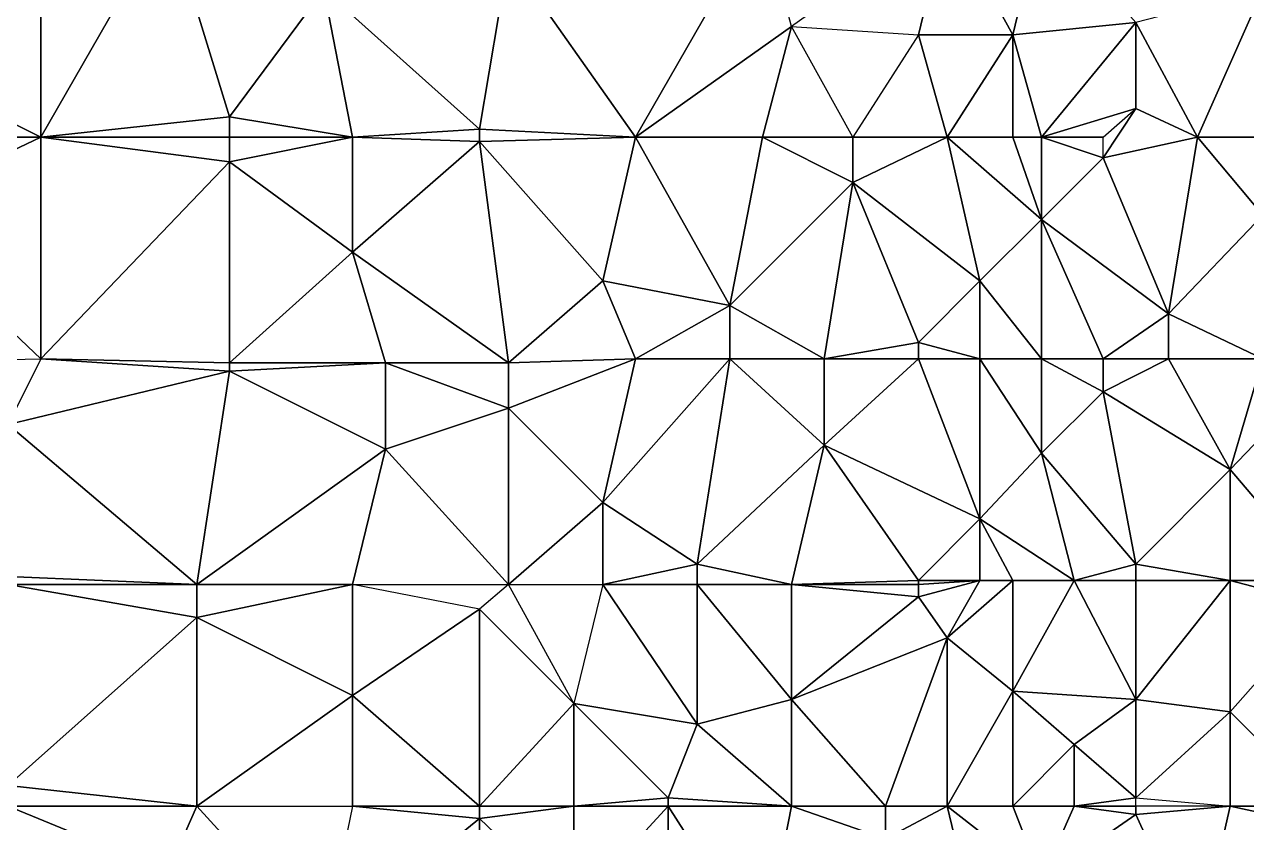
# Model space of a CAD drawing. Header units: metres. Extents: x 121.06818 to 121.07159, y 3.17836 to 3.18313.
# Drawn here: x 121.070606 to 121.070904, y 3.17901 to 3.1792045 of the extents above; entities that cross this region are included whole.
import ezdxf

# ---------------------------------------------------------------- set-up
doc = ezdxf.new("R2010")
doc.units = ezdxf.units.M

msp = doc.modelspace()

# ---------------------------------------------------------------- linework, layer by layer
at = {"layer": 'DELAUNEY2641', "color": 252}
msp.add_3dface([(121.070763, 3.178967, 0.01041), (121.070786, 3.178978, 0.01042), (121.070763, 3.179014, 0.01041)], dxfattribs=at)
at = {"layer": 'DELAUNEY2669', "color": 252}
msp.add_3dface([(121.070717, 3.178972, 0.01039), (121.07074, 3.178989, 0.0104), (121.070717, 3.179011, 0.01039)], dxfattribs=at)
at = {"layer": 'DELAUNEY2680', "color": 252}
msp.add_3dface([(121.070679, 3.17898, 0.01038), (121.070717, 3.178972, 0.01039), (121.070717, 3.179011, 0.01039)], dxfattribs=at)
at = {"layer": 'DELAUNEY2681', "color": 252}
msp.add_3dface([(121.07074, 3.178989, 0.0104), (121.070763, 3.178967, 0.01041), (121.070763, 3.179014, 0.01041)], dxfattribs=at)
at = {"layer": 'DELAUNEY2689', "color": 252}
msp.add_3dface([(121.070595, 3.178969, 0.01036), (121.070641, 3.178998, 0.01037), (121.070602, 3.179014, 0.01036)], dxfattribs=at)
at = {"layer": 'DELAUNEY2690', "color": 252}
msp.add_3dface([(121.070641, 3.178998, 0.01037), (121.070679, 3.17898, 0.01038), (121.070648, 3.179014, 0.01037)], dxfattribs=at)
at = {"layer": 'DELAUNEY2691', "color": 252}
msp.add_3dface([(121.070839, 3.178981, 0.01045), (121.070854, 3.178996, 0.01046), (121.070831, 3.179014, 0.01044)], dxfattribs=at)
at = {"layer": 'DELAUNEY2717', "color": 252}
msp.add_3dface([(121.070786, 3.178978, 0.01042), (121.070816, 3.179006, 0.01043), (121.070793, 3.179014, 0.01042)], dxfattribs=at)
at = {"layer": 'DELAUNEY2718', "color": 252}
msp.add_3dface([(121.070854, 3.178996, 0.01046), (121.070892, 3.178979, 0.01048), (121.070877, 3.179012, 0.01047)], dxfattribs=at)
at = {"layer": 'DELAUNEY2719', "color": 252}
msp.add_3dface([(121.070892, 3.178979, 0.01048), (121.070923, 3.179009, 0.01049), (121.0709, 3.179014, 0.01048)], dxfattribs=at)
at = {"layer": 'DELAUNEY2733', "color": 252}
msp.add_3dface([(121.070816, 3.179006, 0.01043), (121.070839, 3.178981, 0.01045), (121.070831, 3.179014, 0.01044)], dxfattribs=at)
at = {"layer": 'DELAUNEY2758', "color": 252}
msp.add_3dface([(121.070602, 3.179014, 0.01036), (121.070641, 3.178998, 0.01037), (121.070648, 3.179014, 0.01037)], dxfattribs=at)
at = {"layer": 'DELAUNEY2759', "color": 252}
msp.add_3dface([(121.070679, 3.17898, 0.01038), (121.070717, 3.179011, 0.01039), (121.070686, 3.179014, 0.01038)], dxfattribs=at)
at = {"layer": 'DELAUNEY2760', "color": 252}
msp.add_3dface([(121.07074, 3.178989, 0.0104), (121.070763, 3.179014, 0.01041), (121.07074, 3.179014, 0.0104)], dxfattribs=at)
at = {"layer": 'DELAUNEY2761', "color": 252}
msp.add_3dface([(121.070763, 3.179014, 0.01041), (121.070786, 3.178978, 0.01042), (121.070793, 3.179014, 0.01042)], dxfattribs=at)
at = {"layer": 'DELAUNEY2762', "color": 252}
msp.add_3dface([(121.070854, 3.178996, 0.01046), (121.070877, 3.179012, 0.01047), (121.070862, 3.179014, 0.01046)], dxfattribs=at)
at = {"layer": 'DELAUNEY2763', "color": 252}
msp.add_3dface([(121.070877, 3.179012, 0.01047), (121.070892, 3.178979, 0.01048), (121.0709, 3.179014, 0.01048)], dxfattribs=at)
at = {"layer": 'DELAUNEY2773', "color": 252}
msp.add_3dface([(121.070686, 3.179014, 0.01038), (121.070679, 3.17898, 0.01038), (121.070648, 3.179014, 0.01037)], dxfattribs=at)
at = {"layer": 'DELAUNEY2774', "color": 252}
msp.add_3dface([(121.070717, 3.179011, 0.01039), (121.07074, 3.178989, 0.0104), (121.07074, 3.179014, 0.0104)], dxfattribs=at)
at = {"layer": 'DELAUNEY2791', "color": 252}
msp.add_3dface([(121.070686, 3.179014, 0.01038), (121.070717, 3.179011, 0.01039), (121.070717, 3.179014, 0.01039)], dxfattribs=at)
at = {"layer": 'DELAUNEY2806', "color": 252}
msp.add_3dface([(121.070793, 3.179014, 0.01042), (121.070816, 3.179006, 0.01043), (121.070816, 3.179014, 0.01043)], dxfattribs=at)
at = {"layer": 'DELAUNEY2807', "color": 252}
msp.add_3dface([(121.070816, 3.179006, 0.01043), (121.070831, 3.179014, 0.01044), (121.070816, 3.179014, 0.01043)], dxfattribs=at)
at = {"layer": 'DELAUNEY2808', "color": 252}
msp.add_3dface([(121.0709, 3.179014, 0.01048), (121.070923, 3.179009, 0.01049), (121.070923, 3.179014, 0.01049)], dxfattribs=at)
at = {"layer": 'DELAUNEY2814', "color": 252}
msp.add_3dface([(121.070648, 3.179014, 0.01037), (121.070686, 3.179014, 0.01038), (121.070686, 3.179041, 0.01038)], dxfattribs=at)
at = {"layer": 'DELAUNEY2815', "color": 252}
msp.add_3dface([(121.070763, 3.179014, 0.01041), (121.070793, 3.179014, 0.01042), (121.070763, 3.179016, 0.01041)], dxfattribs=at)
at = {"layer": 'DELAUNEY2816', "color": 252}
msp.add_3dface([(121.070831, 3.179014, 0.01044), (121.070854, 3.178996, 0.01046), (121.070847, 3.179014, 0.01045)], dxfattribs=at)
at = {"layer": 'DELAUNEY2817', "color": 252}
msp.add_3dface([(121.070831, 3.179014, 0.01044), (121.070847, 3.179014, 0.01045), (121.070847, 3.179042, 0.01045)], dxfattribs=at)
at = {"layer": 'DELAUNEY2818', "color": 252}
msp.add_3dface([(121.070847, 3.179014, 0.01045), (121.070854, 3.178996, 0.01046), (121.070862, 3.179014, 0.01046)], dxfattribs=at)
at = {"layer": 'DELAUNEY2819', "color": 252}
msp.add_3dface([(121.070877, 3.179012, 0.01047), (121.0709, 3.179014, 0.01048), (121.070877, 3.179014, 0.01047)], dxfattribs=at)
at = {"layer": 'DELAUNEY2829', "color": 252}
msp.add_3dface([(121.070717, 3.179011, 0.01039), (121.07074, 3.179014, 0.0104), (121.070717, 3.179014, 0.01039)], dxfattribs=at)
at = {"layer": 'DELAUNEY2830', "color": 252}
msp.add_3dface([(121.07074, 3.179014, 0.0104), (121.070763, 3.179014, 0.01041), (121.070763, 3.179016, 0.01041)], dxfattribs=at)
at = {"layer": 'DELAUNEY2840', "color": 252}
msp.add_3dface([(121.070862, 3.179014, 0.01046), (121.070877, 3.179012, 0.01047), (121.070877, 3.179014, 0.01047)], dxfattribs=at)
at = {"layer": 'DELAUNEY2852', "color": 252}
msp.add_3dface([(121.070847, 3.179014, 0.01045), (121.070862, 3.179014, 0.01046), (121.070862, 3.179029, 0.01046)], dxfattribs=at)
at = {"layer": 'DELAUNEY2866', "color": 252}
msp.add_3dface([(121.070793, 3.179014, 0.01042), (121.070816, 3.179014, 0.01043), (121.070793, 3.17904, 0.01042)], dxfattribs=at)
at = {"layer": 'DELAUNEY2873', "color": 252}
msp.add_3dface([(121.070686, 3.179014, 0.01038), (121.070717, 3.179014, 0.01039), (121.070686, 3.179041, 0.01038)], dxfattribs=at)
at = {"layer": 'DELAUNEY2874', "color": 252}
msp.add_3dface([(121.070816, 3.179014, 0.01043), (121.070831, 3.179014, 0.01044), (121.070831, 3.179055, 0.01044)], dxfattribs=at)
at = {"layer": 'DELAUNEY2875', "color": 252}
msp.add_3dface([(121.070862, 3.179014, 0.01046), (121.070877, 3.179014, 0.01047), (121.070877, 3.179016, 0.01047)], dxfattribs=at)
at = {"layer": 'DELAUNEY2876', "color": 252}
msp.add_3dface([(121.0709, 3.179014, 0.01048), (121.070923, 3.179014, 0.01049), (121.0709, 3.179037, 0.01048)], dxfattribs=at)
at = {"layer": 'DELAUNEY2886', "color": 252}
msp.add_3dface([(121.070602, 3.179014, 0.01036), (121.070648, 3.179014, 0.01037), (121.070602, 3.179019, 0.01036)], dxfattribs=at)
at = {"layer": 'DELAUNEY2887', "color": 252}
msp.add_3dface([(121.070717, 3.179014, 0.01039), (121.07074, 3.179014, 0.0104), (121.07074, 3.179039, 0.0104)], dxfattribs=at)
at = {"layer": 'DELAUNEY2888', "color": 252}
msp.add_3dface([(121.07074, 3.179014, 0.0104), (121.070763, 3.179016, 0.01041), (121.07074, 3.179039, 0.0104)], dxfattribs=at)
at = {"layer": 'DELAUNEY2889', "color": 252}
msp.add_3dface([(121.070862, 3.179014, 0.01046), (121.070877, 3.179016, 0.01047), (121.070862, 3.179029, 0.01046)], dxfattribs=at)
at = {"layer": 'DELAUNEY2890', "color": 252}
msp.add_3dface([(121.070877, 3.179014, 0.01047), (121.070877, 3.179016, 0.01047), (121.0709, 3.179014, 0.01048)], dxfattribs=at)
at = {"layer": 'DELAUNEY2904', "color": 252}
msp.add_3dface([(121.070763, 3.179016, 0.01041), (121.070793, 3.179014, 0.01042), (121.07077, 3.179034, 0.01041)], dxfattribs=at)
at = {"layer": 'DELAUNEY2905', "color": 252}
msp.add_3dface([(121.070877, 3.179016, 0.01047), (121.0709, 3.179014, 0.01048), (121.0709, 3.179037, 0.01048)], dxfattribs=at)
at = {"layer": 'DELAUNEY2914', "color": 252}
msp.add_3dface([(121.070602, 3.179019, 0.01036), (121.070648, 3.179014, 0.01037), (121.070648, 3.17906, 0.01037)], dxfattribs=at)
at = {"layer": 'DELAUNEY2915', "color": 252}
msp.add_3dface([(121.070763, 3.179016, 0.01041), (121.07077, 3.179034, 0.01041), (121.07074, 3.179039, 0.0104)], dxfattribs=at)
at = {"layer": 'DELAUNEY2916', "color": 252}
msp.add_3dface([(121.07077, 3.179034, 0.01041), (121.070793, 3.179014, 0.01042), (121.070793, 3.17904, 0.01042)], dxfattribs=at)
at = {"layer": 'DELAUNEY2927', "color": 252}
msp.add_3dface([(121.070847, 3.179014, 0.01045), (121.070862, 3.179029, 0.01046), (121.070847, 3.179042, 0.01045)], dxfattribs=at)
at = {"layer": 'DELAUNEY2928', "color": 252}
msp.add_3dface([(121.070862, 3.179029, 0.01046), (121.070877, 3.179016, 0.01047), (121.070877, 3.17904, 0.01047)], dxfattribs=at)
at = {"layer": 'DELAUNEY2948', "color": 252}
msp.add_3dface([(121.070648, 3.179014, 0.01037), (121.070686, 3.179041, 0.01038), (121.070648, 3.17906, 0.01037)], dxfattribs=at)
at = {"layer": 'DELAUNEY2949', "color": 252}
msp.add_3dface([(121.070717, 3.179014, 0.01039), (121.07074, 3.179039, 0.0104), (121.070717, 3.179062, 0.01039)], dxfattribs=at)
at = {"layer": 'DELAUNEY2950', "color": 252}
msp.add_3dface([(121.070793, 3.17904, 0.01042), (121.070816, 3.179014, 0.01043), (121.070831, 3.179055, 0.01044)], dxfattribs=at)
at = {"layer": 'DELAUNEY2951', "color": 252}
msp.add_3dface([(121.070877, 3.179016, 0.01047), (121.0709, 3.179037, 0.01048), (121.070877, 3.17904, 0.01047)], dxfattribs=at)
at = {"layer": 'DELAUNEY2952', "color": 252}
msp.add_3dface([(121.0709, 3.179037, 0.01048), (121.070923, 3.179014, 0.01049), (121.070923, 3.179063, 0.01049)], dxfattribs=at)
at = {"layer": 'DELAUNEY2960', "color": 252}
msp.add_3dface([(121.070686, 3.179041, 0.01038), (121.070717, 3.179014, 0.01039), (121.070717, 3.179062, 0.01039)], dxfattribs=at)
at = {"layer": 'DELAUNEY2961', "color": 252}
msp.add_3dface([(121.07077, 3.179034, 0.01041), (121.070793, 3.17904, 0.01042), (121.07077, 3.179068, 0.01041)], dxfattribs=at)
at = {"layer": 'DELAUNEY2962', "color": 252}
msp.add_3dface([(121.070831, 3.179014, 0.01044), (121.070847, 3.179042, 0.01045), (121.070831, 3.179055, 0.01044)], dxfattribs=at)
at = {"layer": 'DELAUNEY2963', "color": 252}
msp.add_3dface([(121.070847, 3.179042, 0.01045), (121.070862, 3.179029, 0.01046), (121.070877, 3.17904, 0.01047)], dxfattribs=at)
at = {"layer": 'DELAUNEY2978', "color": 252}
msp.add_3dface([(121.07074, 3.179039, 0.0104), (121.07077, 3.179034, 0.01041), (121.070747, 3.179068, 0.0104)], dxfattribs=at)
at = {"layer": 'DELAUNEY2979', "color": 252}
msp.add_3dface([(121.070877, 3.17904, 0.01047), (121.0709, 3.179037, 0.01048), (121.0709, 3.179069, 0.01048)], dxfattribs=at)
at = {"layer": 'DELAUNEY3001', "color": 252}
msp.add_3dface([(121.070602, 3.179019, 0.01036), (121.070648, 3.17906, 0.01037), (121.070602, 3.179068, 0.01036)], dxfattribs=at)
at = {"layer": 'DELAUNEY3002', "color": 252}
msp.add_3dface([(121.070831, 3.179055, 0.01044), (121.070847, 3.179042, 0.01045), (121.070847, 3.179069, 0.01045)], dxfattribs=at)
at = {"layer": 'DELAUNEY3011', "color": 252}
msp.add_3dface([(121.070648, 3.17906, 0.01037), (121.070686, 3.179041, 0.01038), (121.070686, 3.179068, 0.01038)], dxfattribs=at)
at = {"layer": 'DELAUNEY3012', "color": 252}
msp.add_3dface([(121.070686, 3.179041, 0.01038), (121.070717, 3.179062, 0.01039), (121.070686, 3.179068, 0.01038)], dxfattribs=at)
at = {"layer": 'DELAUNEY3013', "color": 252}
msp.add_3dface([(121.070717, 3.179062, 0.01039), (121.07074, 3.179039, 0.0104), (121.070724, 3.179068, 0.01039)], dxfattribs=at)
at = {"layer": 'DELAUNEY3014', "color": 252}
msp.add_3dface([(121.070793, 3.17904, 0.01042), (121.070831, 3.179055, 0.01044), (121.070824, 3.179065, 0.01043)], dxfattribs=at)
at = {"layer": 'DELAUNEY3015', "color": 252}
msp.add_3dface([(121.0709, 3.179037, 0.01048), (121.070923, 3.179063, 0.01049), (121.0709, 3.179069, 0.01048)], dxfattribs=at)
at = {"layer": 'DELAUNEY3043', "color": 252}
msp.add_3dface([(121.070602, 3.179068, 0.01036), (121.070648, 3.17906, 0.01037), (121.070648, 3.179068, 0.01037)], dxfattribs=at)
at = {"layer": 'DELAUNEY3044', "color": 252}
msp.add_3dface([(121.070847, 3.179042, 0.01045), (121.070877, 3.17904, 0.01047), (121.070862, 3.179069, 0.01046)], dxfattribs=at)
at = {"layer": 'DELAUNEY3056', "color": 252}
msp.add_3dface([(121.070793, 3.17904, 0.01042), (121.070824, 3.179065, 0.01043), (121.070793, 3.179068, 0.01042)], dxfattribs=at)
at = {"layer": 'DELAUNEY3072', "color": 252}
msp.add_3dface([(121.070747, 3.179068, 0.0104), (121.07074, 3.179039, 0.0104), (121.070724, 3.179068, 0.01039)], dxfattribs=at)
at = {"layer": 'DELAUNEY3073', "color": 252}
msp.add_3dface([(121.070747, 3.179068, 0.0104), (121.07077, 3.179034, 0.01041), (121.07077, 3.179068, 0.01041)], dxfattribs=at)
at = {"layer": 'DELAUNEY3074', "color": 252}
msp.add_3dface([(121.07077, 3.179068, 0.01041), (121.070793, 3.17904, 0.01042), (121.070793, 3.179068, 0.01042)], dxfattribs=at)
at = {"layer": 'DELAUNEY3075', "color": 252}
msp.add_3dface([(121.070824, 3.179065, 0.01043), (121.070831, 3.179055, 0.01044), (121.070839, 3.179069, 0.01044)], dxfattribs=at)
at = {"layer": 'DELAUNEY3076', "color": 252}
msp.add_3dface([(121.070847, 3.179042, 0.01045), (121.070862, 3.179069, 0.01046), (121.070847, 3.179069, 0.01045)], dxfattribs=at)
at = {"layer": 'DELAUNEY3077', "color": 252}
msp.add_3dface([(121.070862, 3.179069, 0.01046), (121.070877, 3.17904, 0.01047), (121.070877, 3.179069, 0.01047)], dxfattribs=at)
at = {"layer": 'DELAUNEY3086', "color": 252}
msp.add_3dface([(121.070724, 3.179068, 0.01039), (121.070717, 3.179062, 0.01039), (121.070686, 3.179068, 0.01038)], dxfattribs=at)
at = {"layer": 'DELAUNEY3087', "color": 252}
msp.add_3dface([(121.070747, 3.179068, 0.0104), (121.07077, 3.179068, 0.01041), (121.07077, 3.179073, 0.01041)], dxfattribs=at)
at = {"layer": 'DELAUNEY3088', "color": 252}
msp.add_3dface([(121.070877, 3.17904, 0.01047), (121.0709, 3.179069, 0.01048), (121.070877, 3.179069, 0.01047)], dxfattribs=at)
at = {"layer": 'DELAUNEY3097', "color": 252}
msp.add_3dface([(121.070648, 3.17906, 0.01037), (121.070686, 3.179068, 0.01038), (121.070648, 3.179068, 0.01037)], dxfattribs=at)
at = {"layer": 'DELAUNEY3098', "color": 252}
msp.add_3dface([(121.07077, 3.179068, 0.01041), (121.070793, 3.179068, 0.01042), (121.07077, 3.179073, 0.01041)], dxfattribs=at)
at = {"layer": 'DELAUNEY3099', "color": 252}
msp.add_3dface([(121.070831, 3.179055, 0.01044), (121.070847, 3.179069, 0.01045), (121.070839, 3.179069, 0.01044)], dxfattribs=at)
at = {"layer": 'DELAUNEY3100', "color": 252}
msp.add_3dface([(121.070862, 3.179069, 0.01046), (121.070877, 3.179069, 0.01047), (121.070877, 3.179073, 0.01047)], dxfattribs=at)
at = {"layer": 'DELAUNEY3101', "color": 252}
msp.add_3dface([(121.0709, 3.179069, 0.01048), (121.070923, 3.179063, 0.01049), (121.070923, 3.179069, 0.01049)], dxfattribs=at)
at = {"layer": 'DELAUNEY3107', "color": 252}
msp.add_3dface([(121.070724, 3.179068, 0.01039), (121.070747, 3.179068, 0.0104), (121.070747, 3.179088, 0.0104)], dxfattribs=at)
at = {"layer": 'DELAUNEY3108', "color": 252}
msp.add_3dface([(121.070793, 3.179068, 0.01042), (121.070824, 3.179065, 0.01043), (121.070824, 3.179068, 0.01043)], dxfattribs=at)
at = {"layer": 'DELAUNEY3109', "color": 252}
msp.add_3dface([(121.070793, 3.179068, 0.01042), (121.070824, 3.179065, 0.01043), (121.070824, 3.179069, 0.01043)], dxfattribs=at)
at = {"layer": 'DELAUNEY3110', "color": 252}
msp.add_3dface([(121.070847, 3.179069, 0.01045), (121.070862, 3.179069, 0.01046), (121.070839, 3.179084, 0.01044)], dxfattribs=at)
at = {"layer": 'DELAUNEY3111', "color": 252}
msp.add_3dface([(121.070877, 3.179069, 0.01047), (121.0709, 3.179069, 0.01048), (121.070877, 3.179073, 0.01047)], dxfattribs=at)
at = {"layer": 'DELAUNEY3125', "color": 252}
msp.add_3dface([(121.070839, 3.179069, 0.01044), (121.070847, 3.179069, 0.01045), (121.070839, 3.179084, 0.01044)], dxfattribs=at)
at = {"layer": 'DELAUNEY3160', "color": 252}
msp.add_3dface([(121.070602, 3.179068, 0.01036), (121.070648, 3.179068, 0.01037), (121.070602, 3.17907, 0.01036)], dxfattribs=at)
at = {"layer": 'DELAUNEY3161', "color": 252}
msp.add_3dface([(121.070824, 3.179068, 0.01043), (121.070824, 3.179065, 0.01043), (121.070824, 3.179069, 0.01043)], dxfattribs=at)
at = {"layer": 'DELAUNEY3162', "color": 252}
msp.add_3dface([(121.070824, 3.179068, 0.01043), (121.070824, 3.179065, 0.01043), (121.070839, 3.179069, 0.01044)], dxfattribs=at)
at = {"layer": 'DELAUNEY3163', "color": 252}
msp.add_3dface([(121.0709, 3.179069, 0.01048), (121.070923, 3.179069, 0.01049), (121.0709, 3.179096, 0.01048)], dxfattribs=at)
at = {"layer": 'DELAUNEY3175', "color": 252}
msp.add_3dface([(121.070648, 3.179068, 0.01037), (121.070686, 3.179068, 0.01038), (121.070694, 3.179101, 0.01038)], dxfattribs=at)
at = {"layer": 'DELAUNEY3176', "color": 252}
msp.add_3dface([(121.070793, 3.179068, 0.01042), (121.070824, 3.179068, 0.01043), (121.070824, 3.179069, 0.01043)], dxfattribs=at)
at = {"layer": 'DELAUNEY3177', "color": 252}
msp.add_3dface([(121.070824, 3.179069, 0.01043), (121.070824, 3.179068, 0.01043), (121.070839, 3.179069, 0.01044)], dxfattribs=at)
at = {"layer": 'DELAUNEY3188', "color": 252}
msp.add_3dface([(121.070747, 3.179068, 0.0104), (121.07077, 3.179073, 0.01041), (121.070747, 3.179088, 0.0104)], dxfattribs=at)
at = {"layer": 'DELAUNEY3189', "color": 252}
msp.add_3dface([(121.070793, 3.179068, 0.01042), (121.070824, 3.179069, 0.01043), (121.070801, 3.179102, 0.01042)], dxfattribs=at)
at = {"layer": 'DELAUNEY3190', "color": 252}
msp.add_3dface([(121.070862, 3.179069, 0.01046), (121.070877, 3.179073, 0.01047), (121.070854, 3.1791, 0.01045)], dxfattribs=at)
at = {"layer": 'DELAUNEY3200', "color": 252}
msp.add_3dface([(121.070602, 3.17907, 0.01036), (121.070648, 3.179068, 0.01037), (121.070602, 3.179107, 0.01036)], dxfattribs=at)
at = {"layer": 'DELAUNEY3201', "color": 252}
msp.add_3dface([(121.07077, 3.179073, 0.01041), (121.070793, 3.179068, 0.01042), (121.070801, 3.179102, 0.01042)], dxfattribs=at)
at = {"layer": 'DELAUNEY3202', "color": 252}
msp.add_3dface([(121.070824, 3.179069, 0.01043), (121.070839, 3.179069, 0.01044), (121.070839, 3.179084, 0.01044)], dxfattribs=at)
at = {"layer": 'DELAUNEY3203', "color": 252}
msp.add_3dface([(121.070877, 3.179073, 0.01047), (121.0709, 3.179069, 0.01048), (121.0709, 3.179096, 0.01048)], dxfattribs=at)
at = {"layer": 'DELAUNEY3223', "color": 252}
msp.add_3dface([(121.070824, 3.179069, 0.01043), (121.070839, 3.179084, 0.01044), (121.070801, 3.179102, 0.01042)], dxfattribs=at)
at = {"layer": 'DELAUNEY3228', "color": 252}
msp.add_3dface([(121.070724, 3.179068, 0.01039), (121.070747, 3.179088, 0.0104), (121.070724, 3.179111, 0.01039)], dxfattribs=at)
at = {"layer": 'DELAUNEY3229', "color": 252}
msp.add_3dface([(121.070747, 3.179088, 0.0104), (121.07077, 3.179073, 0.01041), (121.070778, 3.179123, 0.01041)], dxfattribs=at)
at = {"layer": 'DELAUNEY3237', "color": 252}
msp.add_3dface([(121.070694, 3.179101, 0.01038), (121.070686, 3.179068, 0.01038), (121.070724, 3.179068, 0.01039)], dxfattribs=at)
at = {"layer": 'DELAUNEY3238', "color": 252}
msp.add_3dface([(121.070839, 3.179084, 0.01044), (121.070862, 3.179069, 0.01046), (121.070854, 3.1791, 0.01045)], dxfattribs=at)
at = {"layer": 'DELAUNEY3239', "color": 252}
msp.add_3dface([(121.070877, 3.179073, 0.01047), (121.0709, 3.179096, 0.01048), (121.070869, 3.179115, 0.01046)], dxfattribs=at)
at = {"layer": 'DELAUNEY3250', "color": 252}
msp.add_3dface([(121.070694, 3.179101, 0.01038), (121.070724, 3.179068, 0.01039), (121.070724, 3.179111, 0.01039)], dxfattribs=at)
at = {"layer": 'DELAUNEY3251', "color": 252}
msp.add_3dface([(121.070839, 3.179084, 0.01044), (121.070854, 3.1791, 0.01045), (121.070839, 3.179123, 0.01044)], dxfattribs=at)
at = {"layer": 'DELAUNEY3252', "color": 252}
msp.add_3dface([(121.0709, 3.179096, 0.01048), (121.070923, 3.179069, 0.01049), (121.070923, 3.17912, 0.01049)], dxfattribs=at)
at = {"layer": 'DELAUNEY3260', "color": 252}
msp.add_3dface([(121.070854, 3.1791, 0.01045), (121.070877, 3.179073, 0.01047), (121.070869, 3.179115, 0.01046)], dxfattribs=at)
at = {"layer": 'DELAUNEY3275', "color": 252}
msp.add_3dface([(121.070602, 3.179107, 0.01036), (121.070648, 3.179068, 0.01037), (121.070656, 3.17912, 0.01037)], dxfattribs=at)
at = {"layer": 'DELAUNEY3276', "color": 252}
msp.add_3dface([(121.07077, 3.179073, 0.01041), (121.070801, 3.179102, 0.01042), (121.070778, 3.179123, 0.01041)], dxfattribs=at)
at = {"layer": 'DELAUNEY3288', "color": 252}
msp.add_3dface([(121.070656, 3.17912, 0.01037), (121.070648, 3.179068, 0.01037), (121.070694, 3.179101, 0.01038)], dxfattribs=at)
at = {"layer": 'DELAUNEY3289', "color": 252}
msp.add_3dface([(121.070694, 3.179101, 0.01038), (121.070724, 3.179111, 0.01039), (121.070694, 3.179122, 0.01038)], dxfattribs=at)
at = {"layer": 'DELAUNEY3290', "color": 252}
msp.add_3dface([(121.070724, 3.179111, 0.01039), (121.070747, 3.179088, 0.0104), (121.070755, 3.179123, 0.0104)], dxfattribs=at)
at = {"layer": 'DELAUNEY3291', "color": 252}
msp.add_3dface([(121.070801, 3.179102, 0.01042), (121.070839, 3.179084, 0.01044), (121.070824, 3.179123, 0.01043)], dxfattribs=at)
at = {"layer": 'DELAUNEY3304', "color": 252}
msp.add_3dface([(121.070656, 3.17912, 0.01037), (121.070694, 3.179101, 0.01038), (121.070694, 3.179122, 0.01038)], dxfattribs=at)
at = {"layer": 'DELAUNEY3305', "color": 252}
msp.add_3dface([(121.0709, 3.179096, 0.01048), (121.070923, 3.17912, 0.01049), (121.070908, 3.179123, 0.01048)], dxfattribs=at)
at = {"layer": 'DELAUNEY3319', "color": 252}
msp.add_3dface([(121.070602, 3.179107, 0.01036), (121.070656, 3.17912, 0.01037), (121.07061, 3.179123, 0.01036)], dxfattribs=at)
at = {"layer": 'DELAUNEY3320', "color": 252}
msp.add_3dface([(121.070854, 3.1791, 0.01045), (121.070869, 3.179115, 0.01046), (121.070854, 3.179123, 0.01045)], dxfattribs=at)
at = {"layer": 'DELAUNEY3321', "color": 252}
msp.add_3dface([(121.070869, 3.179115, 0.01046), (121.0709, 3.179096, 0.01048), (121.070885, 3.179123, 0.01047)], dxfattribs=at)
at = {"layer": 'DELAUNEY3339', "color": 252}
msp.add_3dface([(121.070747, 3.179088, 0.0104), (121.070778, 3.179123, 0.01041), (121.070755, 3.179123, 0.0104)], dxfattribs=at)
at = {"layer": 'DELAUNEY3353', "color": 252}
msp.add_3dface([(121.070778, 3.179123, 0.01041), (121.070801, 3.179102, 0.01042), (121.070801, 3.179123, 0.01042)], dxfattribs=at)
at = {"layer": 'DELAUNEY3354', "color": 252}
msp.add_3dface([(121.070801, 3.179102, 0.01042), (121.070824, 3.179123, 0.01043), (121.070801, 3.179123, 0.01042)], dxfattribs=at)
at = {"layer": 'DELAUNEY3355', "color": 252}
msp.add_3dface([(121.070824, 3.179123, 0.01043), (121.070839, 3.179084, 0.01044), (121.070839, 3.179123, 0.01044)], dxfattribs=at)
at = {"layer": 'DELAUNEY3366', "color": 252}
msp.add_3dface([(121.07061, 3.179123, 0.01036), (121.070602, 3.179107, 0.01036), (121.070564, 3.179122, 0.01035)], dxfattribs=at)
at = {"layer": 'DELAUNEY3378', "color": 252}
msp.add_3dface([(121.07061, 3.179123, 0.01036), (121.070656, 3.17912, 0.01037), (121.070656, 3.179122, 0.01037)], dxfattribs=at)
at = {"layer": 'DELAUNEY3379', "color": 252}
msp.add_3dface([(121.070755, 3.179123, 0.0104), (121.070778, 3.179123, 0.01041), (121.070778, 3.179136, 0.01041)], dxfattribs=at)
at = {"layer": 'DELAUNEY3380', "color": 252}
msp.add_3dface([(121.070824, 3.179123, 0.01043), (121.070839, 3.179123, 0.01044), (121.070824, 3.179127, 0.01043)], dxfattribs=at)
at = {"layer": 'DELAUNEY3381', "color": 252}
msp.add_3dface([(121.070839, 3.179123, 0.01044), (121.070854, 3.1791, 0.01045), (121.070854, 3.179123, 0.01045)], dxfattribs=at)
at = {"layer": 'DELAUNEY3382', "color": 252}
msp.add_3dface([(121.070869, 3.179115, 0.01046), (121.070885, 3.179123, 0.01047), (121.070869, 3.179123, 0.01046)], dxfattribs=at)
at = {"layer": 'DELAUNEY3383', "color": 252}
msp.add_3dface([(121.070885, 3.179123, 0.01047), (121.0709, 3.179096, 0.01048), (121.070908, 3.179123, 0.01048)], dxfattribs=at)
at = {"layer": 'DELAUNEY3397', "color": 252}
msp.add_3dface([(121.070724, 3.179111, 0.01039), (121.070755, 3.179123, 0.0104), (121.070724, 3.179122, 0.01039)], dxfattribs=at)
at = {"layer": 'DELAUNEY3415', "color": 252}
msp.add_3dface([(121.070778, 3.179123, 0.01041), (121.070801, 3.179123, 0.01042), (121.070778, 3.179136, 0.01041)], dxfattribs=at)
at = {"layer": 'DELAUNEY3416', "color": 252}
msp.add_3dface([(121.070839, 3.179123, 0.01044), (121.070854, 3.179123, 0.01045), (121.070839, 3.179142, 0.01044)], dxfattribs=at)
at = {"layer": 'DELAUNEY3417', "color": 252}
msp.add_3dface([(121.070854, 3.179123, 0.01045), (121.070869, 3.179115, 0.01046), (121.070869, 3.179123, 0.01046)], dxfattribs=at)
at = {"layer": 'DELAUNEY3433', "color": 252}
msp.add_3dface([(121.070656, 3.17912, 0.01037), (121.070694, 3.179122, 0.01038), (121.070656, 3.179122, 0.01037)], dxfattribs=at)
at = {"layer": 'DELAUNEY3434', "color": 252}
msp.add_3dface([(121.070694, 3.179122, 0.01038), (121.070724, 3.179111, 0.01039), (121.070724, 3.179122, 0.01039)], dxfattribs=at)
at = {"layer": 'DELAUNEY3435', "color": 252}
msp.add_3dface([(121.070801, 3.179123, 0.01042), (121.070824, 3.179123, 0.01043), (121.070824, 3.179127, 0.01043)], dxfattribs=at)
at = {"layer": 'DELAUNEY3436', "color": 252}
msp.add_3dface([(121.070885, 3.179123, 0.01047), (121.070908, 3.179123, 0.01048), (121.070885, 3.179134, 0.01047)], dxfattribs=at)
at = {"layer": 'DELAUNEY3449', "color": 252}
msp.add_3dface([(121.070694, 3.179122, 0.01038), (121.070724, 3.179122, 0.01039), (121.070686, 3.179149, 0.01038)], dxfattribs=at)
at = {"layer": 'DELAUNEY3460', "color": 252}
msp.add_3dface([(121.070724, 3.179122, 0.01039), (121.070755, 3.179123, 0.0104), (121.070747, 3.179142, 0.0104)], dxfattribs=at)
at = {"layer": 'DELAUNEY3461', "color": 252}
msp.add_3dface([(121.070854, 3.179123, 0.01045), (121.070869, 3.179123, 0.01046), (121.070854, 3.179157, 0.01045)], dxfattribs=at)
at = {"layer": 'DELAUNEY3472', "color": 252}
msp.add_3dface([(121.07061, 3.179123, 0.01036), (121.070656, 3.179122, 0.01037), (121.070656, 3.179171, 0.01037)], dxfattribs=at)
at = {"layer": 'DELAUNEY3473', "color": 252}
msp.add_3dface([(121.070869, 3.179123, 0.01046), (121.070885, 3.179123, 0.01047), (121.070885, 3.179134, 0.01047)], dxfattribs=at)
at = {"layer": 'DELAUNEY3488', "color": 252}
msp.add_3dface([(121.070656, 3.179122, 0.01037), (121.070694, 3.179122, 0.01038), (121.070686, 3.179149, 0.01038)], dxfattribs=at)
at = {"layer": 'DELAUNEY3489', "color": 252}
msp.add_3dface([(121.070801, 3.179123, 0.01042), (121.070824, 3.179127, 0.01043), (121.070808, 3.179166, 0.01042)], dxfattribs=at)
at = {"layer": 'DELAUNEY3512', "color": 252}
msp.add_3dface([(121.070564, 3.179122, 0.01035), (121.07061, 3.179123, 0.01036), (121.070572, 3.179159, 0.01035)], dxfattribs=at)
at = {"layer": 'DELAUNEY3513', "color": 252}
msp.add_3dface([(121.070824, 3.179127, 0.01043), (121.070839, 3.179123, 0.01044), (121.070839, 3.179142, 0.01044)], dxfattribs=at)
at = {"layer": 'DELAUNEY3524', "color": 252}
msp.add_3dface([(121.070724, 3.179122, 0.01039), (121.070747, 3.179142, 0.0104), (121.070717, 3.179176, 0.01039)], dxfattribs=at)
at = {"layer": 'DELAUNEY3525', "color": 252}
msp.add_3dface([(121.070747, 3.179142, 0.0104), (121.070755, 3.179123, 0.0104), (121.070778, 3.179136, 0.01041)], dxfattribs=at)
at = {"layer": 'DELAUNEY3526', "color": 252}
msp.add_3dface([(121.070869, 3.179123, 0.01046), (121.070885, 3.179134, 0.01047), (121.070854, 3.179157, 0.01045)], dxfattribs=at)
at = {"layer": 'DELAUNEY3537', "color": 252}
msp.add_3dface([(121.070656, 3.179122, 0.01037), (121.070686, 3.179149, 0.01038), (121.070656, 3.179171, 0.01037)], dxfattribs=at)
at = {"layer": 'DELAUNEY3538', "color": 252}
msp.add_3dface([(121.070778, 3.179136, 0.01041), (121.070801, 3.179123, 0.01042), (121.070808, 3.179166, 0.01042)], dxfattribs=at)
at = {"layer": 'DELAUNEY3539', "color": 252}
msp.add_3dface([(121.070824, 3.179127, 0.01043), (121.070839, 3.179142, 0.01044), (121.070808, 3.179166, 0.01042)], dxfattribs=at)
at = {"layer": 'DELAUNEY3540', "color": 252}
msp.add_3dface([(121.070839, 3.179142, 0.01044), (121.070854, 3.179123, 0.01045), (121.070854, 3.179157, 0.01045)], dxfattribs=at)
at = {"layer": 'DELAUNEY3541', "color": 252}
msp.add_3dface([(121.070885, 3.179134, 0.01047), (121.070908, 3.179123, 0.01048), (121.070908, 3.179158, 0.01048)], dxfattribs=at)
at = {"layer": 'DELAUNEY3568', "color": 252}
msp.add_3dface([(121.070572, 3.179159, 0.01035), (121.07061, 3.179123, 0.01036), (121.07061, 3.179177, 0.01036)], dxfattribs=at)
at = {"layer": 'DELAUNEY3569', "color": 252}
msp.add_3dface([(121.070747, 3.179142, 0.0104), (121.070778, 3.179136, 0.01041), (121.070755, 3.179177, 0.0104)], dxfattribs=at)
at = {"layer": 'DELAUNEY3579', "color": 252}
msp.add_3dface([(121.070686, 3.179149, 0.01038), (121.070724, 3.179122, 0.01039), (121.070717, 3.179176, 0.01039)], dxfattribs=at)
at = {"layer": 'DELAUNEY3580', "color": 252}
msp.add_3dface([(121.070839, 3.179142, 0.01044), (121.070854, 3.179157, 0.01045), (121.070831, 3.179177, 0.01043)], dxfattribs=at)
at = {"layer": 'DELAUNEY3581', "color": 252}
msp.add_3dface([(121.070885, 3.179134, 0.01047), (121.070908, 3.179158, 0.01048), (121.070892, 3.179177, 0.01047)], dxfattribs=at)
at = {"layer": 'DELAUNEY3592', "color": 252}
msp.add_3dface([(121.070854, 3.179157, 0.01045), (121.070885, 3.179134, 0.01047), (121.070869, 3.179172, 0.01046)], dxfattribs=at)
at = {"layer": 'DELAUNEY3597', "color": 252}
msp.add_3dface([(121.07061, 3.179123, 0.01036), (121.070656, 3.179171, 0.01037), (121.07061, 3.179177, 0.01036)], dxfattribs=at)
at = {"layer": 'DELAUNEY3598', "color": 252}
msp.add_3dface([(121.070778, 3.179136, 0.01041), (121.070808, 3.179166, 0.01042), (121.070786, 3.179177, 0.01041)], dxfattribs=at)
at = {"layer": 'DELAUNEY3614', "color": 252}
msp.add_3dface([(121.070656, 3.179171, 0.01037), (121.070686, 3.179149, 0.01038), (121.070686, 3.179177, 0.01038)], dxfattribs=at)
at = {"layer": 'DELAUNEY3615', "color": 252}
msp.add_3dface([(121.070686, 3.179149, 0.01038), (121.070717, 3.179176, 0.01039), (121.070686, 3.179177, 0.01038)], dxfattribs=at)
at = {"layer": 'DELAUNEY3616', "color": 252}
msp.add_3dface([(121.070808, 3.179166, 0.01042), (121.070839, 3.179142, 0.01044), (121.070831, 3.179177, 0.01043)], dxfattribs=at)
at = {"layer": 'DELAUNEY3632', "color": 252}
msp.add_3dface([(121.070572, 3.179159, 0.01035), (121.07061, 3.179177, 0.01036), (121.070572, 3.179177, 0.01035)], dxfattribs=at)
at = {"layer": 'DELAUNEY3633', "color": 252}
msp.add_3dface([(121.070717, 3.179176, 0.01039), (121.070747, 3.179142, 0.0104), (121.070755, 3.179177, 0.0104)], dxfattribs=at)
at = {"layer": 'DELAUNEY3644', "color": 252}
msp.add_3dface([(121.07061, 3.179177, 0.01036), (121.070656, 3.179171, 0.01037), (121.070656, 3.179177, 0.01037)], dxfattribs=at)
at = {"layer": 'DELAUNEY3645', "color": 252}
msp.add_3dface([(121.070854, 3.179157, 0.01045), (121.070869, 3.179172, 0.01046), (121.070854, 3.179177, 0.01045)], dxfattribs=at)
at = {"layer": 'DELAUNEY3646', "color": 252}
msp.add_3dface([(121.070869, 3.179172, 0.01046), (121.070885, 3.179134, 0.01047), (121.070892, 3.179177, 0.01047)], dxfattribs=at)
at = {"layer": 'DELAUNEY3661', "color": 252}
msp.add_3dface([(121.070755, 3.179177, 0.0104), (121.070778, 3.179136, 0.01041), (121.070786, 3.179177, 0.01041)], dxfattribs=at)
at = {"layer": 'DELAUNEY3677', "color": 252}
msp.add_3dface([(121.070786, 3.179177, 0.01041), (121.070808, 3.179166, 0.01042), (121.070808, 3.179177, 0.01042)], dxfattribs=at)
at = {"layer": 'DELAUNEY3678', "color": 252}
msp.add_3dface([(121.070808, 3.179166, 0.01042), (121.070831, 3.179177, 0.01043), (121.070808, 3.179177, 0.01042)], dxfattribs=at)
at = {"layer": 'DELAUNEY3679', "color": 252}
msp.add_3dface([(121.070869, 3.179172, 0.01046), (121.070892, 3.179177, 0.01047), (121.070877, 3.179184, 0.01046)], dxfattribs=at)
at = {"layer": 'DELAUNEY3680', "color": 252}
msp.add_3dface([(121.070892, 3.179177, 0.01047), (121.070908, 3.179158, 0.01048), (121.070915, 3.179177, 0.01048)], dxfattribs=at)
at = {"layer": 'DELAUNEY3692', "color": 252}
msp.add_3dface([(121.070755, 3.179177, 0.0104), (121.070786, 3.179177, 0.01041), (121.070793, 3.179204, 0.01041)], dxfattribs=at)
at = {"layer": 'DELAUNEY3699', "color": 252}
msp.add_3dface([(121.070717, 3.179176, 0.01039), (121.070755, 3.179177, 0.0104), (121.070717, 3.179179, 0.01039)], dxfattribs=at)
at = {"layer": 'DELAUNEY3700', "color": 252}
msp.add_3dface([(121.070831, 3.179177, 0.01043), (121.070854, 3.179157, 0.01045), (121.070847, 3.179177, 0.01044)], dxfattribs=at)
at = {"layer": 'DELAUNEY3701', "color": 252}
msp.add_3dface([(121.070831, 3.179177, 0.01043), (121.070847, 3.179177, 0.01044), (121.070847, 3.179202, 0.01043)], dxfattribs=at)
at = {"layer": 'DELAUNEY3702', "color": 252}
msp.add_3dface([(121.070847, 3.179177, 0.01044), (121.070854, 3.179157, 0.01045), (121.070854, 3.179177, 0.01045)], dxfattribs=at)
at = {"layer": 'DELAUNEY3712', "color": 252}
msp.add_3dface([(121.070656, 3.179171, 0.01037), (121.070686, 3.179177, 0.01038), (121.070656, 3.179177, 0.01037)], dxfattribs=at)
at = {"layer": 'DELAUNEY3713', "color": 252}
msp.add_3dface([(121.070686, 3.179177, 0.01038), (121.070717, 3.179176, 0.01039), (121.070717, 3.179179, 0.01039)], dxfattribs=at)
at = {"layer": 'DELAUNEY3742', "color": 252}
msp.add_3dface([(121.070572, 3.179177, 0.01035), (121.07061, 3.179177, 0.01036), (121.070572, 3.179196, 0.01035)], dxfattribs=at)
at = {"layer": 'DELAUNEY3743', "color": 252}
msp.add_3dface([(121.070847, 3.179177, 0.01044), (121.070854, 3.179177, 0.01045), (121.070847, 3.179202, 0.01043)], dxfattribs=at)
at = {"layer": 'DELAUNEY3744', "color": 252}
msp.add_3dface([(121.070854, 3.179177, 0.01045), (121.070869, 3.179172, 0.01046), (121.070869, 3.179177, 0.01046)], dxfattribs=at)
at = {"layer": 'DELAUNEY3745', "color": 252}
msp.add_3dface([(121.070854, 3.179177, 0.01045), (121.070869, 3.179172, 0.01046), (121.070877, 3.179184, 0.01046)], dxfattribs=at)
at = {"layer": 'DELAUNEY3758', "color": 252}
msp.add_3dface([(121.070786, 3.179177, 0.01041), (121.070808, 3.179177, 0.01042), (121.070793, 3.179204, 0.01041)], dxfattribs=at)
at = {"layer": 'DELAUNEY3759', "color": 252}
msp.add_3dface([(121.070877, 3.179184, 0.01046), (121.070869, 3.179172, 0.01046), (121.070869, 3.179177, 0.01046)], dxfattribs=at)
at = {"layer": 'DELAUNEY3760', "color": 252}
msp.add_3dface([(121.070892, 3.179177, 0.01047), (121.070915, 3.179177, 0.01048), (121.070908, 3.179213, 0.01047)], dxfattribs=at)
at = {"layer": 'DELAUNEY3770', "color": 252}
msp.add_3dface([(121.07061, 3.179177, 0.01036), (121.070656, 3.179177, 0.01037), (121.070656, 3.179182, 0.01037)], dxfattribs=at)
at = {"layer": 'DELAUNEY3771', "color": 252}
msp.add_3dface([(121.070808, 3.179177, 0.01042), (121.070831, 3.179177, 0.01043), (121.070824, 3.179202, 0.01042)], dxfattribs=at)
at = {"layer": 'DELAUNEY3772', "color": 252}
msp.add_3dface([(121.070877, 3.179184, 0.01046), (121.070892, 3.179177, 0.01047), (121.070877, 3.179205, 0.01045)], dxfattribs=at)
at = {"layer": 'DELAUNEY3795', "color": 252}
msp.add_3dface([(121.070656, 3.179177, 0.01037), (121.070686, 3.179177, 0.01038), (121.070656, 3.179182, 0.01037)], dxfattribs=at)
at = {"layer": 'DELAUNEY3796', "color": 252}
msp.add_3dface([(121.070686, 3.179177, 0.01038), (121.070717, 3.179179, 0.01039), (121.070679, 3.179213, 0.01038)], dxfattribs=at)
at = {"layer": 'DELAUNEY3797', "color": 252}
msp.add_3dface([(121.070717, 3.179179, 0.01039), (121.070717, 3.179176, 0.01039), (121.070717, 3.179177, 0.01039)], dxfattribs=at)
at = {"layer": 'DELAUNEY3798', "color": 252}
msp.add_3dface([(121.070854, 3.179177, 0.01045), (121.070869, 3.179177, 0.01046), (121.070877, 3.179184, 0.01046)], dxfattribs=at)
at = {"layer": 'DELAUNEY3814', "color": 252}
msp.add_3dface([(121.07061, 3.179177, 0.01036), (121.070656, 3.179182, 0.01037), (121.070641, 3.179231, 0.01037)], dxfattribs=at)
at = {"layer": 'DELAUNEY3815', "color": 252}
msp.add_3dface([(121.070717, 3.179179, 0.01039), (121.070755, 3.179177, 0.0104), (121.070724, 3.179221, 0.0104)], dxfattribs=at)
at = {"layer": 'DELAUNEY3827', "color": 252}
msp.add_3dface([(121.070656, 3.179182, 0.01037), (121.070686, 3.179177, 0.01038), (121.070679, 3.179213, 0.01038)], dxfattribs=at)
at = {"layer": 'DELAUNEY3847', "color": 252}
msp.add_3dface([(121.070824, 3.179202, 0.01042), (121.070808, 3.179177, 0.01042), (121.070793, 3.179204, 0.01041)], dxfattribs=at)
at = {"layer": 'DELAUNEY3862', "color": 252}
msp.add_3dface([(121.070572, 3.179196, 0.01035), (121.07061, 3.179177, 0.01036), (121.07061, 3.179225, 0.01036)], dxfattribs=at)
at = {"layer": 'DELAUNEY3863', "color": 252}
msp.add_3dface([(121.070824, 3.179202, 0.01042), (121.070831, 3.179177, 0.01043), (121.070847, 3.179202, 0.01043)], dxfattribs=at)
at = {"layer": 'DELAUNEY3877', "color": 252}
msp.add_3dface([(121.070847, 3.179202, 0.01043), (121.070854, 3.179177, 0.01045), (121.070877, 3.179205, 0.01045)], dxfattribs=at)
at = {"layer": 'DELAUNEY3878', "color": 252}
msp.add_3dface([(121.070854, 3.179177, 0.01045), (121.070877, 3.179184, 0.01046), (121.070877, 3.179205, 0.01045)], dxfattribs=at)
at = {"layer": 'DELAUNEY3888', "color": 252}
msp.add_3dface([(121.070656, 3.179182, 0.01037), (121.070679, 3.179213, 0.01038), (121.070641, 3.179231, 0.01037)], dxfattribs=at)
at = {"layer": 'DELAUNEY3889', "color": 252}
msp.add_3dface([(121.070824, 3.179202, 0.01042), (121.070847, 3.179202, 0.01043), (121.070831, 3.179231, 0.01042)], dxfattribs=at)
at = {"layer": 'DELAUNEY3890', "color": 252}
msp.add_3dface([(121.070877, 3.179205, 0.01045), (121.070892, 3.179177, 0.01047), (121.070908, 3.179213, 0.01047)], dxfattribs=at)
at = {"layer": 'DELAUNEY3900', "color": 252}
msp.add_3dface([(121.070755, 3.179177, 0.0104), (121.070793, 3.179204, 0.01041), (121.070786, 3.179231, 0.01041)], dxfattribs=at)
at = {"layer": 'DELAUNEY3901', "color": 252}
msp.add_3dface([(121.070793, 3.179204, 0.01041), (121.070824, 3.179202, 0.01042), (121.070831, 3.179231, 0.01042)], dxfattribs=at)
at = {"layer": 'DELAUNEY3902', "color": 252}
msp.add_3dface([(121.070847, 3.179202, 0.01043), (121.070877, 3.179205, 0.01045), (121.070854, 3.179231, 0.01043)], dxfattribs=at)
at = {"layer": 'DELAUNEY3915', "color": 252}
msp.add_3dface([(121.070717, 3.179179, 0.01039), (121.070724, 3.179221, 0.0104), (121.070679, 3.179213, 0.01038)], dxfattribs=at)
at = {"layer": 'DELAUNEY3916', "color": 252}
msp.add_3dface([(121.070724, 3.179221, 0.0104), (121.070755, 3.179177, 0.0104), (121.070786, 3.179231, 0.01041)], dxfattribs=at)
at = {"layer": 'DELAUNEY3923', "color": 252}
msp.add_3dface([(121.070572, 3.179196, 0.01035), (121.07061, 3.179225, 0.01036), (121.070572, 3.179231, 0.01035)], dxfattribs=at)
at = {"layer": 'DELAUNEY3924', "color": 252}
msp.add_3dface([(121.07061, 3.179225, 0.01036), (121.07061, 3.179177, 0.01036), (121.070641, 3.179231, 0.01037)], dxfattribs=at)
at = {"layer": 'DELAUNEY3984', "color": 252}
msp.add_3dface([(121.070793, 3.179204, 0.01041), (121.070786, 3.179231, 0.01041), (121.070831, 3.179231, 0.01042)], dxfattribs=at)
at = {"layer": 'DELAUNEY4015', "color": 252}
msp.add_3dface([(121.070831, 3.179231, 0.01042), (121.070847, 3.179202, 0.01043), (121.070854, 3.179231, 0.01043)], dxfattribs=at)

doc.saveas('drawing.dxf')
